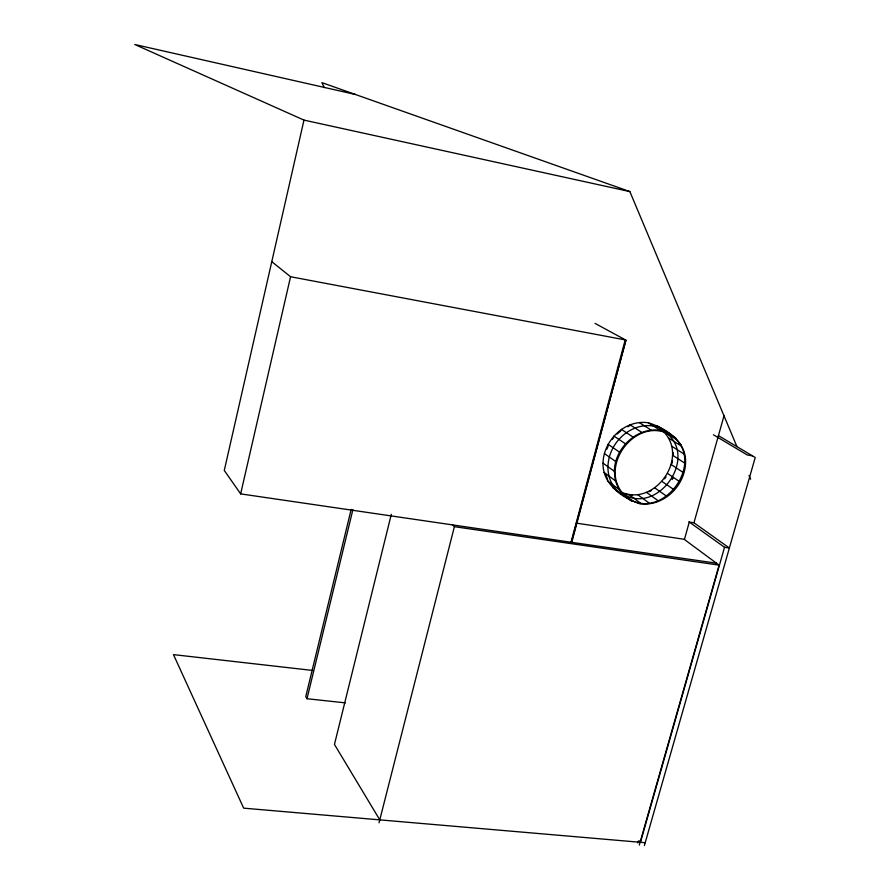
<?xml version="1.0" encoding="UTF-8"?>
<svg xmlns="http://www.w3.org/2000/svg" width="890" height="890" viewBox="0 0 890 890"><rect width="100%" height="100%" fill="white"/><g stroke="black" fill="none" stroke-linecap="round" stroke-linejoin="round"><path stroke-width="1.33" d="M603.019 463.167C603.465 440.294 624.98 419.268 648.287 422.772C666.298 428.368 686.791 441.707 685.556 463.1C684.799 485.962 663.473 506.866 640.133 503.762C622.244 498.178 602.474 483.993 603.019 463.167L614.367 471.322L615.413 480.778L618.828 489.255L624.368 496.208M614.367 471.322C614.467 445.134 643.581 421.315 668.779 433.085M621.676 492.303C654.817 506.521 688.927 458.45 664.018 432.106M672.072 463.301L672.495 460.586M621.665 493.216C660.38 531.252 714.481 454.879 664.975 431.65M355.377 94.462L134.779 44.5L303.98 120.105L224.28 470.443L240.645 493.883L571.758 542.355L625.926 340.158L595.054 323.404M240.645 493.883L290.563 276.734L271.784 261.671M351.161 509.425L305.76 696.659L306.994 698.728L345.32 702.866M306.994 698.728L352.885 509.681M391.311 514.309L334.451 744.418L379.785 819.868M379.029 822.827L454.389 526.669L452.443 524.744M571.069 542.021L625.203 339.902L290.563 276.734M571.391 542.299L625.926 340.158M684.455 539.329L689.283 522.074L693.955 522.797L729.366 548.006L724.538 547.283L688.86 521.774M693.955 522.797L724.004 415.819M637.785 842.93L638.319 841.072M639.309 845.066L719.087 565.139L684.121 539.273L576.342 523.142M724.538 547.283L640.455 842.296L639.209 840.861M644.404 845.5L755.221 457.493L718.43 435.644M606.913 449.127L608.27 445.723M612.276 439.538L613.688 437.513M664.596 478.842L666.02 476.818M617.148 434.064L620.808 430.793M649.044 491.747L651.469 490.435M627.75 426.755L630.176 425.464M632.39 495.285L624.925 494.106M645.206 842.708L243.66 808.153L173.472 654.617L312.69 670.448M716.472 563.203L571.758 542.355M454.389 526.669L719.087 565.139M752.462 455.858L747.277 454.979L713.402 434.776M303.98 120.105L629.864 191.584L736.931 446.613M668.39 433.797C633.825 417.143 597.19 468.763 624.902 495.608M629.864 191.584L321.902 82.625L324.294 87.621M656.675 425.52L675.966 438.18M659.457 428.19L661.57 429.514M664.329 431.795L675.432 438.77M648.287 422.772L660.28 430.315M679.148 443.81L681.373 445.211M668.512 437.947L680.728 445.668M639.187 422.505L651.068 430.059M671.694 446.168L683.932 453.989M629.998 424.753L641.757 432.351M672.595 455.235L684.833 463.189M621.365 429.358L633.013 437.034M671.182 464.547L683.386 472.623M613.889 436.022L625.425 443.799M667.556 473.469L679.693 481.668M621.476 492.893C656.13 517.535 699.729 457.716 665.564 432.34M612.943 487.731L631.633 501.148M661.96 481.423L674.008 489.734M608.104 444.277L619.551 452.176M654.762 487.865L666.71 496.264M604.388 453.544L615.78 461.565M646.452 492.359L658.289 500.848M637.574 494.629L649.299 503.15M604.065 472.49L615.413 480.778M628.729 494.484L640.344 503.017M638.019 502.216L640.133 503.762M607.458 480.867L618.828 489.255M621.498 492.682L632.011 500.447M610.395 483.303L611.931 485.228M663.795 430.549L666.087 433.519M749.046 475.471L750.626 479.243M605.256 473.391L607.625 479.254M673.051 452.509L673.318 455.157M673.452 477.34A38.559 33.486 -53.7 0 1 672.195 479.488M625.136 496.331A38.559 33.486 -53.7 0 1 615.791 443.365A38.559 33.486 -53.7 0 1 669.091 433.875"/></g></svg>
